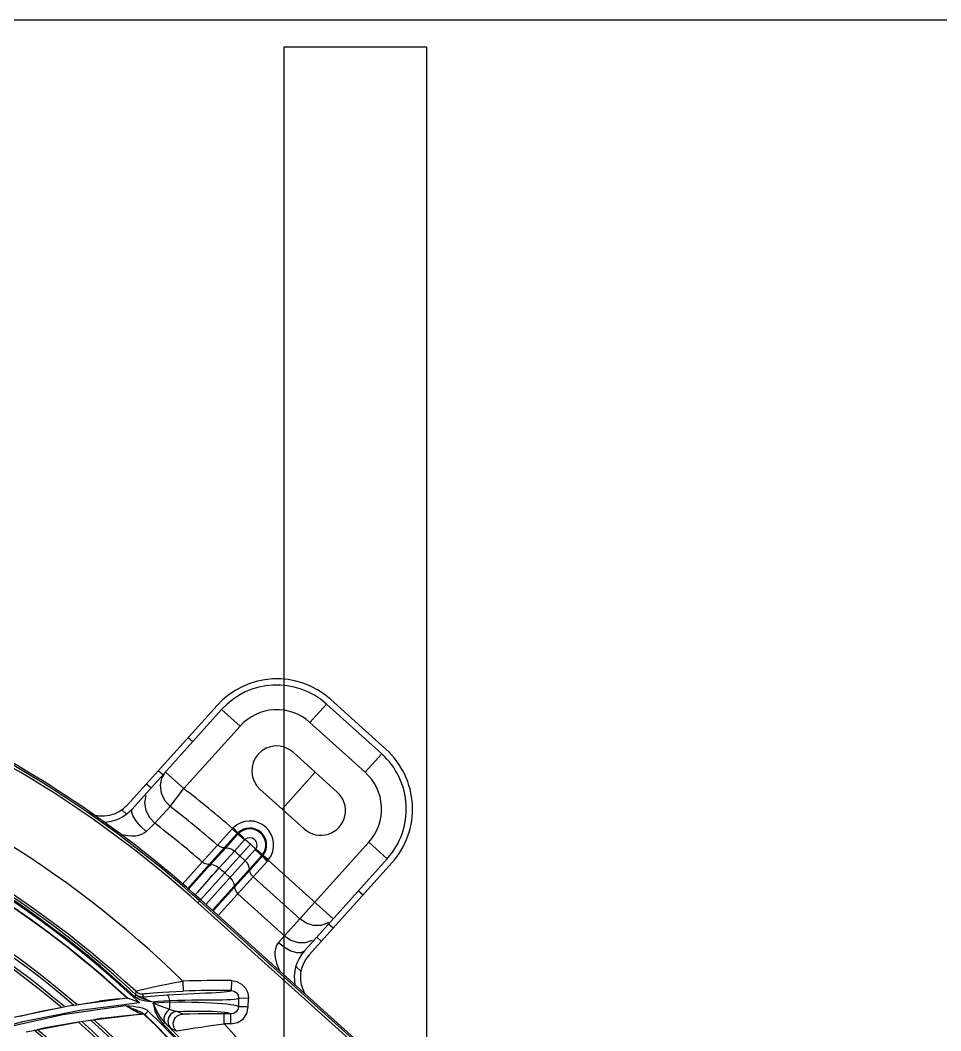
# Model space of a CAD drawing. Header units: metres. Extents: x -367 to 374, y -238 to 224.
# Drawn here: x 350.7065 to 350.8924, y 176.8556 to 177.0596 of the extents above; entities that cross this region are included whole.
import ezdxf
from ezdxf.enums import TextEntityAlignment as Align

# ---------------------------------------------------------------- set-up
doc = ezdxf.new("R2010")
doc.units = ezdxf.units.M
for name, color, linetype in [('ELE-ALIMENTADORES', 160, 'Continuous'), ('LA_BAU_BASES GERAIS_R00$0$ARQ-XREF-ATT', 8, 'Continuous'), ('LA_BAU_BASES GERAIS_R00$0$BASE', 253, 'Continuous'), ('LA_BAU_BASES GERAIS_R00$0$dutos', 31, 'Continuous')]:
    doc.layers.add(name, color=color, linetype=linetype)
doc.styles.add('LA_BAU_BASES GERAIS_R00$0$R60-125-RS', font='romans.shx', dxfattribs={"height": 0.19})
doc.styles.add('LA_BAU_BASES GERAIS_R00$0$R80-100-RS', font='romans.shx', dxfattribs={"height": 0.203})

# ---------------------------------------------------------------- blocks, each defined once
blk = doc.blocks.new('LA_BAU_BASES GERAIS_R00$0$LA_BAU_ALVENARIA SUPERIOR_R01')
at = {"layer": 'LA_BAU_BASES GERAIS_R00$0$BASE', "linetype": 'Continuous'}
blk.add_line((254.7, 177.0595786423509), (245.4, 177.0595786423509), dxfattribs=at)
blk = doc.blocks.new('LA_BAU_BASES GERAIS_R00$0$A$C2E3D5B4E')
at = {"layer": 'LA_BAU_BASES GERAIS_R00$0$dutos', "color": 251}
for p, q in [((-15.99022222971507, -1.455469513867399), (-15.99022222971507, -0.8957732504447335)), ((-15.99022222971507, -0.8957732504447335), (-15.96147517726695, -0.8957732504447335)), ((-15.96147517726695, -0.8957732504447335), (-15.96147517726695, -1.455469513867399)), ((-15.96964855725082, -1.037556820144971), (-15.98079582349328, -1.027519776538327)), ((-16.02182272722666, -1.048799320815021), (-16.00374549252729, -1.028722517722315)), ((-16.02089379018526, -1.049635743130864), (-16.00281655367553, -1.029558938028174)), ((-15.99910079825395, -1.032904619229782), (-16.00281655367098, -1.029558938023627)), ((-15.98163224379869, -1.028448715387356), (-15.98497792500484, -1.032164470804389)), ((-15.97048497754713, -1.038485759005823), (-15.98163224379869, -1.028448715387356)), ((-15.99910079825395, -1.032904619229782), (-16.01044784965961, -1.045506796529196)), ((-15.97383065875283, -1.042201514422857), (-15.98497792500484, -1.032164470804389)), ((-16.00955037701897, -1.035169495086564), (-16.00862143816312, -1.036005915387875)), ((-15.97946205500557, -1.046214079876052), (-15.988379868008, -1.038184444981823)), ((-15.97383065875283, -1.042201514422857), (-15.97048497754713, -1.038485759005823)), ((-16.01468587202271, -1.042741151529015), (-16.01561481087901, -1.041904731225884)), ((-16.0141636050771, -1.042161115321221), (-16.01044784965961, -1.045506796527377)), ((-15.98392096150701, -1.042199262429392), (-15.99061232391887, -1.049630773265278)), ((-16.01444984011368, -1.042624429810246), (-16.01493868883381, -1.043415725612874)), ((-16.0179884126901, -1.044540883104389), (-16.01705947383653, -1.045377303405701)), ((-16.01322690747111, -1.0490861859559), (-16.01044784965961, -1.045506796529196)), ((-15.99507123042031, -1.0456159558168), (-15.98615341741788, -1.053645590712847)), ((-16.02201934918503, -1.050667953114214), (-16.02296883461759, -1.049813032588361)), ((-16.01629438691361, -1.052502574576181), (-16.01322690498046, -1.049086182616236)), ((-16.0036670299146, -1.056918371924155), (-16.00063664481695, -1.05354794017029)), ((-15.99938860235898, -1.054558014777001), (-16.00050030736702, -1.053412568123974)), ((-16.00227510059813, -1.057440497753021), (-15.99967283450451, -1.054588444467925)), ((-16.00199621413731, -1.05743894503911), (-15.99953234833038, -1.054705777298921)), ((-16.00023653374865, -1.058117598081196), (-15.99819504401148, -1.055863269470763)), ((-15.99953234833038, -1.054705777298921), (-15.99967283450451, -1.054588444467925)), ((-15.99132177410729, -1.07657225738393), (-15.97309051032835, -1.056324387671964)), ((-15.96937475491086, -1.05967006887812), (-15.97309051032835, -1.056324387671964)), ((-15.99701598037927, -1.056742754269806), (-16.00763605231214, -1.068537539068245)), ((-16.00673189512509, -1.060322421357057), (-16.00366697510981, -1.056918382072297)), ((-16.00598576455923, -1.068892518378277), (-15.99601574900498, -1.057820676611016)), ((-16.00534017579366, -1.060844204406465), (-16.00227540217702, -1.057440828927326)), ((-16.00506075144085, -1.060841951316149), (-16.00199628556675, -1.057438578037079)), ((-16.00330097070946, -1.061520755443496), (-16.0002364812276, -1.058117555783326)), ((-16.00199628556675, -1.057438578037079), (-16.00227540217702, -1.057440828927326)), ((-15.99701597760759, -1.056742749886041), (-15.99593586510264, -1.057715280670607)), ((-16.00673181511456, -1.060322403471844), (-16.01081635827313, -1.06485006761676)), ((-15.99472712566558, -1.059031400369065), (-16.00467212261219, -1.070075326899939)), ((-16.00453673118091, -1.070197233892657), (-15.9945672896838, -1.059125926360764)), ((-15.99805029255231, -1.060079942323398), (-15.99913853222915, -1.059100086919614)), ((-15.9935716447967, -1.060133506169848), (-15.99645985492862, -1.063341330323681)), ((-15.99472712566558, -1.059031400369065), (-15.9945672896838, -1.059125926360764)), ((-15.99458486909271, -1.058860794794498), (-15.99332483618355, -1.059840719681858)), ((-15.99454639434816, -1.059100547226706), (-15.99420483272934, -1.059337550349198)), ((-15.99420483272934, -1.059337550349198), (-15.99342937299753, -1.059972151197769)), ((-15.99342937245456, -1.059972150551118), (-15.9935716447967, -1.060133506169848)), ((-15.99342937245456, -1.059972150551118), (-15.99332781833118, -1.059844829059955)), ((-15.99342937245456, -1.059972150551118), (-15.98029508099808, -1.071798319697962)), ((-15.98610316096665, -1.078248845996939), (-15.96937475491086, -1.05967006887812)), ((-15.98517422078794, -1.079085264827597), (-15.96844581605956, -1.060506489183979)), ((-16.00534020739588, -1.060844057198381), (-16.00970619396548, -1.065758590392477)), ((-16.00571356032833, -1.061568413924476), (-16.00957651160797, -1.065864718263299)), ((-16.00506075144085, -1.060841951316149), (-16.00534017579366, -1.060844204406465)), ((-16.00220278650568, -1.062503286066828), (-16.00111454682929, -1.063483141470613)), ((-15.99715567842668, -1.062000366481413), (-15.99718056428628, -1.061755952703322)), ((-16.0077237837495, -1.066449744310091), (-16.00576964198126, -1.064273173094705)), ((-16.00576964198126, -1.064273173094705), (-16.0045690103816, -1.062933240987775)), ((-15.9964600214912, -1.063341180351642), (-16.0034858176241, -1.071143480709623)), ((-15.98704305333831, -1.071820256561011), (-15.9964600214912, -1.063341180351642)), ((-16.00820464136541, -1.066987412758579), (-16.0077237837495, -1.066449744310091)), ((-16.00024481886021, -1.065159152179774), (-16.00021993300015, -1.065403565957865)), ((-15.975179639403, -1.066117046242368), (-15.97425070054669, -1.06695346654277)), ((-15.93938035022802, -1.129995249271531), (-16.00763605231214, -1.068537539068245)), ((-16.00730153514905, -1.068166020120486), (-15.94187544671922, -1.127075934742322)), ((-16.00707367680479, -1.067912957791748), (-15.9651890362602, -1.105626057533925)), ((-15.99952427576363, -1.06674437949431), (-15.99010730761074, -1.075223455703679)), ((-15.98141394957474, -1.072675221618454), (-15.98278701953041, -1.073138787681899)), ((-15.98122531089848, -1.072527377965059), (-15.98141394957474, -1.072675221618454)), ((-15.98031513440674, -1.073688702682091), (-15.98124407326304, -1.072852282381689)), ((-15.98361767507413, -1.075488434260194), (-15.98268873622055, -1.076324854561506)), ((-15.98679692231781, -1.082382368716651), (-15.98785695762263, -1.081427908640478)), ((-16.01062871507747, -1.084370704488435), (-16.01055594692207, -1.086369111490683)), ((-16.00083184726736, -1.084270848298445), (-16.00086330614795, -1.086270269235399)), ((-16.02017072843637, -1.086418898308409), (-16.02018508183164, -1.087043131992402)), ((-16.01866415580935, -1.087570541190587), (-16.01865068749385, -1.086944528662286)), ((-16.03375970152911, -1.089356791871694), (-16.02187793044232, -1.087751844449201)), ((-16.03207215625253, -1.089178177172187), (-16.02752676990394, -1.08841027977968)), ((-16.03144293946616, -1.09021198135423), (-16.01942232190731, -1.088709391589589)), ((-16.02187141863897, -1.087756335057463), (-16.02187793036182, -1.087751841111356)), ((-16.0218596636264, -1.087765935287905), (-16.02187141863897, -1.087756335057463)), ((-16.02036014678015, -1.087515677864474), (-16.0200519331147, -1.087184232964034)), ((-16.01328488780382, -1.088274722433823), (-16.01329857833798, -1.088610264004899)), ((-15.99938772413589, -1.087804254711671), (-15.99942730918519, -1.089527191444802)), ((-15.99738806470623, -1.087849062758039), (-15.99938772413589, -1.087804254711671)), ((-15.99742767460248, -1.089574280412933), (-15.99738807110452, -1.087849341387198)), ((-16.04514676589588, -1.091710938948097), (-16.03375970152911, -1.089356791871694)), ((-16.03086202172062, -1.092429254583919), (-16.0189418256823, -1.090994948570085)), ((-16.01873309494067, -1.091017616705074), (-16.01901669464996, -1.091001331284758)), ((-16.01865617206931, -1.091011752368729), (-16.01894188277083, -1.090994953756933)), ((-16.0185171710018, -1.090947491927807), (-16.01830643906851, -1.091120487737214)), ((-16.01762708865454, -1.090418224539178), (-16.01830643818312, -1.091120487272462)), ((-16.01065958333174, -1.090999726283087), (-16.01180382948496, -1.090463403357433)), ((-16.00228976216158, -1.092976290376726), (-16.0022727928208, -1.090976652114193)), ((-16.00098164535984, -1.092992108992519), (-16.00095027342695, -1.090992642035133)), ((-15.99742767588123, -1.089574336220437), (-15.99942730918519, -1.089527191444802)), ((-16.04227909839619, -1.094628724072834), (-16.03086202172062, -1.092429254583919)), ((-16.03175234022001, -1.09267274587063), (-16.03845704029027, -1.093798627230797)), ((-16.02909466444453, -1.092369742251947), (-16.02929274394592, -1.092191425180033)), ((-16.02689737668334, -1.091857480024998), (-16.02865052550897, -1.092151876131254)), ((-16.01823565592895, -1.091279551050945), (-16.01816108430512, -1.091273375843855)), ((-16.01462989950141, -1.093059196309412), (-16.01430883593366, -1.092740165656949)), ((-16.01365786026281, -1.093377967790445), (-16.01430905920097, -1.092739940966283)), ((-16.01356424454752, -1.093222136273369), (-16.01314559245066, -1.093858934042771)), ((-16.03845704029027, -1.093798627230797), (-16.04003708777464, -1.094180368308741)), ((-16.01314559245066, -1.093858934042771), (-16.01202140728992, -1.094387174513656))]:
    blk.add_line(p, q, dxfattribs=at)
for points in [[(-16.01493868883381, -1.043415725612874), (-16.01523842355846, -1.044838276517737), (-16.01505642283246, -1.046364109672766), (-16.01437112860731, -1.047841747506652), (-16.01322690498046, -1.049086182616236)], [(-16.01629438691361, -1.052502574576181), (-16.017401867648, -1.05131580940423), (-16.01808339520312, -1.049927993435347), (-16.01831514464175, -1.048402849892852), (-16.01803474196186, -1.046889083010399)], [(-16.01809017093592, -1.054163976403913), (-16.01921699650575, -1.053062426200711), (-16.02013597152836, -1.051955222452932), (-16.0207571004139, -1.05095199113083), (-16.02101893527424, -1.050152000264177), (-16.02089379045674, -1.049635737914002)], [(-16.02314972087606, -1.054756840213201), (-16.02268205059136, -1.054865216882433), (-16.02177199115931, -1.05500201012245), (-16.02093947670528, -1.055050770931018), (-16.02018673701741, -1.055013903211773), (-16.0195177132764, -1.054895951187689), (-16.01894181568377, -1.054704747237963), (-16.01846664309278, -1.054454729021643), (-16.01809012933109, -1.054163927584057)], [(-16.01809012933109, -1.054163927584057), (-16.01734958786528, -1.05348045438285), (-16.016294394331, -1.052502547332267)], [(-15.99967272675121, -1.05458852439159), (-15.99998196281649, -1.054313101694504), (-16.00033918504141, -1.053989298194836), (-16.00072036933079, -1.053638893825052)], [(-16.00063569215126, -1.053548739094083), (-16.0006118526826, -1.053523604015652), (-16.00055805786087, -1.05346886452088), (-16.00050136789423, -1.053413491089202)], [(-15.99967274794335, -1.054588546901584), (-15.99962156860693, -1.054534280849737), (-15.99956897234142, -1.054480734991273), (-15.99951549855859, -1.054427384024791)], [(-15.99953186396442, -1.054706235776109), (-15.99948477738144, -1.0546552982957), (-15.99943690602731, -1.054605983189219), (-15.99938847204248, -1.054558150910168)], [(-15.99819871090949, -1.055867539806684), (-15.99868204311588, -1.055437038725074), (-15.9991366893546, -1.055041013478046), (-15.99953186396442, -1.054706235776109)], [(-15.99810131352115, -1.055774769189782), (-15.99855500818876, -1.055312626519196), (-15.99899460916322, -1.054898172357468), (-15.99938842741039, -1.054558197039739)], [(-15.99819504401148, -1.055863269470763), (-15.99816396330016, -1.055829651115971), (-15.99813292066574, -1.055800154618453), (-15.99809974460641, -1.055772847857668)], [(-16.00227507325098, -1.057440828589904), (-16.00276851169701, -1.057383797730552), (-16.00324285765419, -1.057205742353915), (-16.00366697510981, -1.056918382072297)], [(-16.00199625712912, -1.057438584286217), (-16.00137077628051, -1.057513952056695), (-16.00077062414221, -1.057745510619213), (-16.0002364812276, -1.058117555783326)], [(-15.99593548442863, -1.057715637197077), (-15.99595971437157, -1.057752392189911), (-15.99598591992481, -1.05778640960915), (-15.99601574900498, -1.057820676611016)], [(-15.99601322166791, -1.057817883035284), (-15.99553803480057, -1.058257063815006), (-15.99509939129621, -1.058670955632522), (-15.99472712792431, -1.059031402878361)], [(-15.99458487271067, -1.058860799447473), (-15.99496553329936, -1.058506057931197), (-15.99542628648032, -1.058115394478307), (-15.99593586902392, -1.057715290903332)], [(-16.00533993495401, -1.060844210234507), (-16.00583347125166, -1.060787368721947), (-16.00630772706199, -1.060609557892974), (-16.00673189512509, -1.060322421357057)], [(-15.99718056431175, -1.061755952721512), (-15.99732437245711, -1.061142079735589), (-15.99762096577115, -1.060570429078041), (-15.99805021266593, -1.060080014258062)], [(-15.9945849409778, -1.058860785781405), (-15.99463167123258, -1.058919632268669), (-15.99467909107216, -1.058976519301439), (-15.99472721898655, -1.059031325165677)], [(-15.99456737604487, -1.059126022271528), (-15.99430487713425, -1.059450338473368), (-15.99395978181428, -1.059787558283176), (-15.9935715742663, -1.060133569676225)], [(-15.99454661920481, -1.059100372491855), (-15.99452492564524, -1.059076847135373), (-15.9944831472103, -1.059025508635102), (-15.9944410202188, -1.05897267268)], [(-16.00506079921661, -1.060841807121221), (-16.00534360937763, -1.061158165815584), (-16.00571356032833, -1.061568413924476)], [(-16.00506078414264, -1.060841944591346), (-16.00443559678524, -1.060917193395369), (-16.00383542141435, -1.061148620799656), (-16.00330097070946, -1.061520755443496)], [(-16.0045690103816, -1.062933240987775), (-16.00405734638707, -1.062366705262946), (-16.00330096176685, -1.06152076322968)], [(-15.99645994646016, -1.063341247918913), (-15.99680322970971, -1.062949083252249), (-15.99704055888742, -1.062491756340648), (-15.99715567844714, -1.062000366506879)], [(-16.00111446693381, -1.063483213397092), (-16.00068559699139, -1.063973076770424), (-16.00038884256082, -1.064544698026737), (-16.00024481857963, -1.065159151860541)], [(-16.00021993271503, -1.065403565644999), (-16.00010495895367, -1.065894562950859), (-15.99986779841811, -1.066351822236982), (-15.99952420072805, -1.066744447057033)], [(-15.98278701953041, -1.073138787681899), (-15.98427988520825, -1.07314364081293), (-15.9857464145166, -1.072689305953361), (-15.98704305334286, -1.071820256565559)], [(-15.99132177410729, -1.07657225738393), (-15.99158554817859, -1.076921579723319), (-15.99180481699887, -1.077347506659578), (-15.99196524392482, -1.077862428753804), (-15.99205105265628, -1.078468857652013), (-15.99204629681208, -1.079159715382673), (-15.99194370779924, -1.079922860880004), (-15.99173841815127, -1.080751636616412), (-15.9914271890043, -1.081641482946623), (-15.99116039054115, -1.082241345103)], [(-15.9913217740841, -1.076572257359373), (-15.990098106613, -1.077525692354982), (-15.98884975256033, -1.078220445854356), (-15.98769695898318, -1.078590801665712), (-15.98675063086512, -1.078601131726543), (-15.98610316092072, -1.078248845946007)], [(-15.99010730761074, -1.075223455703679), (-15.98881066878448, -1.076092505091481), (-15.98734413947614, -1.07654683995105), (-15.98585127379783, -1.076541986820018), (-15.98447820384445, -1.076078420756573)], [(-16.02017074151445, -1.086418912476518), (-16.02002727173658, -1.086369995857865), (-16.0197064264521, -1.086281891462647), (-16.01920394765375, -1.086152808161103), (-16.01851440877044, -1.085985782074829), (-16.0176340815342, -1.085781091810247), (-16.01655775948439, -1.085540835059589), (-16.01528974137909, -1.085270231580296), (-16.01385096193781, -1.084976819442716), (-16.01228083082606, -1.084673134651609), (-16.01062871461545, -1.084370704509354)], [(-16.00083173985422, -1.084270849683605), (-15.99974902716576, -1.084460723872041), (-15.99877925580813, -1.084976604053452), (-15.99801703322601, -1.085767715325062), (-15.99753717640624, -1.086757245893466), (-15.99738807110452, -1.087849341387198)], [(-16.02005184168411, -1.087184317986328), (-16.02012522432688, -1.087110621677027), (-16.02016973821173, -1.087063522333381), (-16.02018509354775, -1.087043144564348)], [(-16.01866415580935, -1.087570541190587), (-16.01920926272487, -1.087539672243736), (-16.01972954448502, -1.087360622716631), (-16.02018508183164, -1.087043131992402)], [(-16.02017072843637, -1.086418898308409), (-16.01972232705202, -1.086732071539416), (-16.01920289876443, -1.086912581241165), (-16.01865068749385, -1.086944528662286)], [(-16.01865071618658, -1.086944174440475), (-16.01854033199425, -1.086922332042093), (-16.01829588185319, -1.086889689344105), (-16.01790622267572, -1.086846168805721), (-16.01736145441282, -1.086792326801231), (-16.01665239409158, -1.086729194804036), (-16.0157604659189, -1.086657747777906), (-16.01468053004146, -1.086580894268707), (-16.01342773075521, -1.086503426876959), (-16.01203718303987, -1.086431086039454), (-16.01055594415993, -1.086369186883246)], [(-16.00598130083836, -1.086821309837148), (-16.00842735433844, -1.086932431006687), (-16.00973684696783, -1.086993830805739), (-16.01107602071897, -1.087060366897902), (-16.01242953899691, -1.087132671122788), (-16.01379188105966, -1.087211480060148)], [(-16.00086331393368, -1.086270749108451), (-16.00097720526446, -1.086370124587745), (-16.00126218444257, -1.086456957837697), (-16.00170658591651, -1.086532920521392), (-16.00229995406698, -1.086599938513871), (-16.00303306882097, -1.086660105969429), (-16.0038975898733, -1.086715608044585), (-16.00488453024491, -1.086768648996156), (-16.00598130083836, -1.086821309837148)], [(-16.00086339363861, -1.086270312249951), (-16.00028758575854, -1.086395116252504), (-15.99980653933653, -1.086729840889063), (-15.99949039883586, -1.087223523558066), (-15.9993875653081, -1.087804258357835)], [(-16.02351513436224, -1.087923571745421), (-16.02539487954982, -1.088139846717866), (-16.02752677338412, -1.088410264379206)], [(-16.0218596636264, -1.087765935287905), (-16.02182005825216, -1.087785900966708), (-16.02173919733104, -1.087815228978513), (-16.02147594767121, -1.087902173027658)], [(-16.02147594767121, -1.087902173027658), (-16.0213031841522, -1.08795975070251), (-16.02110597883802, -1.088027306089032), (-16.02088526434454, -1.0881055484885), (-16.02064120978866, -1.088195481644732), (-16.02037329485211, -1.088298506205035), (-16.02008085118678, -1.088416357192443), (-16.01976278152688, -1.088551409177569), (-16.01941834490026, -1.088706579430152)], [(-16.01692085456716, -1.088532928310713), (-16.01820754957043, -1.088433545326268), (-16.01936450759467, -1.088152803821401), (-16.02036393382423, -1.087518234568677)], [(-16.01691687161929, -1.088529990444556), (-16.01767047742032, -1.08829190437217), (-16.01852853926584, -1.087998943800528), (-16.01932748949594, -1.08767476220936), (-16.02005185059443, -1.087184311116005)], [(-16.0169169193282, -1.088529970871321), (-16.01725673887995, -1.088386481622081), (-16.0175659707229, -1.088251611524072), (-16.01784578784509, -1.088124822036377), (-16.01809397150646, -1.088006895657315), (-16.01830829229539, -1.087898450749606), (-16.01848475206998, -1.087800716385289), (-16.01861392829915, -1.087718114101051), (-16.01868998171039, -1.08765491082039), (-16.01871737027886, -1.087610973067683), (-16.01870487364113, -1.087583821745909), (-16.01866161082398, -1.087570484322612)], [(-16.01379188105966, -1.087211480060148), (-16.01542309275737, -1.08731705524832), (-16.01704639027275, -1.087436610450538), (-16.01866165418869, -1.087569952024467)], [(-16.01692085456716, -1.088532928310713), (-16.01571010161524, -1.088438801505333), (-16.01449809582209, -1.088352724226468), (-16.01328488780382, -1.088274722433823)], [(-16.01329857833798, -1.088610264004899), (-16.01441214174747, -1.088668758849678), (-16.01552475772633, -1.088734197112615), (-16.01663638567834, -1.088806559220473)], [(-16.01663638567834, -1.088806559220473), (-16.01627753939147, -1.090385767066152), (-16.01563329716964, -1.091765578537604), (-16.01463411374425, -1.093062833849842)], [(-16.01443224106697, -1.08966789905088), (-16.01552369215005, -1.089252980419303), (-16.01663238465471, -1.088803565131172)], [(-16.01430901806543, -1.09274004165826), (-16.01524061992268, -1.091599473411122), (-16.01599388587101, -1.090308688865377), (-16.01663238152651, -1.088803561883367)], [(-16.01328114699027, -1.088271815706946), (-16.01340607196971, -1.087726880802336), (-16.01358579554517, -1.087348807678325), (-16.01379204791237, -1.087210980501084)], [(-16.01333392912966, -1.090055446509439), (-16.01326676791314, -1.08962763484277), (-16.01325245703629, -1.089125841595603), (-16.0132948331543, -1.088607300832962)], [(-16.0132948331543, -1.088607300832962), (-16.01173865820829, -1.088575071454841), (-16.01027239779523, -1.088566878447352), (-16.00886398004241, -1.088579110985563), (-16.00749960888879, -1.088609326945232), (-16.00617896516269, -1.088655550337251), (-16.00491706025832, -1.08871606229485), (-16.00374248672142, -1.088788554231257), (-16.0026830556385, -1.088870843409211), (-16.00175360007188, -1.088961455146716), (-16.0009635848005, -1.0890595440639), (-16.00032215460078, -1.089164833899929), (-15.9998408326046, -1.08927746328817), (-15.99953544098935, -1.089397963232557), (-15.99942713643986, -1.089527195410199)], [(-16.01328109781116, -1.088271741528558), (-16.01173055018671, -1.088220491735854), (-16.01024978351006, -1.088186021103581), (-16.0088203251089, -1.088164656021661), (-16.00743659376531, -1.088151794927114)], [(-16.00743659376531, -1.088151794927114), (-16.00485371338254, -1.088135977636455), (-16.00369619600951, -1.08812585656932), (-16.00265251204837, -1.088110642962135), (-16.00173569417711, -1.088088300171592), (-16.00095486860118, -1.088057071405899), (-16.00031710014491, -1.088015117396651), (-15.99983265661513, -1.087960451812876), (-15.99951624361984, -1.087890925798717), (-15.99938756572419, -1.087804258350559)], [(-16.13099864323249, -1.154014385559719), (-16.12607924678287, -1.146476719338978), (-16.12051470211827, -1.139182057722508), (-16.11431947916117, -1.132192430668226), (-16.1075160121145, -1.125567499296892), (-16.10011025539688, -1.119343609205032), (-16.09209434679087, -1.113548276492736), (-16.08346191870123, -1.108216350496775), (-16.07421185328667, -1.103390537366693), (-16.06436100173596, -1.099124211370224), (-16.05393618755306, -1.095472271535698), (-16.04295683469127, -1.09248466937396), (-16.03144293946616, -1.09021198135423)], [(-16.1304550118989, -1.153699805344047), (-16.12516764574184, -1.145741778659328), (-16.11920038859989, -1.138093450362874), (-16.11254888357735, -1.130799866784116), (-16.10520268497612, -1.123911609159848), (-16.09716011001001, -1.117473866990338), (-16.08842990238827, -1.111533516322822), (-16.07901833393998, -1.106136854717704), (-16.0689337019071, -1.101335857375204), (-16.05820441332889, -1.097192640036781), (-16.04684949102648, -1.093764641385576), (-16.03486248923309, -1.091107652548715), (-16.02223448891164, -1.089287891207903)], [(-16.0434824983472, -1.091412672089689), (-16.0393169933177, -1.090402119663565), (-16.03519067869547, -1.089705020231747)], [(-16.0268973641023, -1.091857588280334), (-16.02344255365415, -1.091436825597782), (-16.02075850945857, -1.091159033534211), (-16.01901664280967, -1.09100190597718)], [(-16.02223448891164, -1.089287891207903), (-16.02139381944471, -1.089369772509315), (-16.02064559517567, -1.089445460350987), (-16.01997633618157, -1.089529734546602), (-16.01937362480021, -1.089634929731517), (-16.01883290600153, -1.089770990979275), (-16.01835714926983, -1.089945258237719), (-16.01795484823606, -1.090164402175731), (-16.01763124717445, -1.0904214248946)], [(-16.02223054617707, -1.089285164277214), (-16.02159172229494, -1.089651876844698), (-16.02099193919685, -1.089987360211751), (-16.02047027152366, -1.090271840241883), (-16.02003945452043, -1.090500225198127), (-16.0196834389385, -1.090682405868108), (-16.019396384826, -1.090822149149687), (-16.01917693322048, -1.090920643668767), (-16.01902474389635, -1.090978404967871), (-16.01894182668957, -1.09099494361152)], [(-16.02223054413253, -1.089285162076237), (-16.02159349325711, -1.089562077724338), (-16.0210341937177, -1.089799242475863), (-16.02010325345145, -1.090187592318841)], [(-16.02010325345145, -1.090187592318841), (-16.01971303120854, -1.090351401159467), (-16.0193637174184, -1.090502209788326), (-16.01904976543938, -1.090646285149603), (-16.01876730384402, -1.090791684877956), (-16.0185171710018, -1.090947491927807)], [(-16.01823565592895, -1.091279551050945), (-16.01846560260765, -1.091112912043798), (-16.01873309494067, -1.091017616705074)], [(-16.01816108430512, -1.091273375843855), (-16.0183893415001, -1.091107517654279), (-16.01865617206931, -1.091011752368729)], [(-16.01816108421781, -1.091273375753815), (-16.01817504560677, -1.091255825575615), (-16.01822352096451, -1.091204821331019), (-16.01830644138454, -1.091120484174724)], [(-16.0133338866367, -1.090055673790346), (-16.01389183123047, -1.09053783279586), (-16.01430104159817, -1.091136647970131), (-16.01450787385511, -1.091771335465353), (-16.0144846957528, -1.092357089770019), (-16.01423303865067, -1.092814812217227)], [(-16.01180381838958, -1.09046368342905), (-16.01218585395281, -1.090417181024975), (-16.01269462097162, -1.090281429401955), (-16.01443224106697, -1.08966789905088)], [(-16.01180382948496, -1.090463403357433), (-16.01254579118267, -1.090642598100828), (-16.01316553189599, -1.091085668965832), (-16.01357444978203, -1.091727527584851), (-16.01371417048449, -1.092475515796366), (-16.01356424454752, -1.093222136273369)], [(-16.01202140728992, -1.094387174513656), (-16.01227975861684, -1.094055428708714), (-16.0124627977666, -1.09367701281252), (-16.0125628504311, -1.0932675264973), (-16.01257512086886, -1.092848974373453), (-16.01250111660238, -1.092440490625165), (-16.01234592492528, -1.092058693252227), (-16.01212493776256, -1.091727690329833), (-16.0118695056085, -1.091468965162392), (-16.0115987243903, -1.091276745468974), (-16.01131559279975, -1.091137868774865), (-16.01101141030676, -1.091043252328461), (-16.01065958333174, -1.090999726283087)], [(-16.01180382489611, -1.090463614926819), (-16.01051231520296, -1.090426083480168), (-16.00923514677424, -1.090402914007143), (-16.00798730494716, -1.090394822120913), (-16.00678891740563, -1.090402070466268), (-16.00566255420881, -1.0904242847825), (-16.00463154054614, -1.090460313656592), (-16.00370995510048, -1.090508650780691), (-16.00290685652544, -1.090567884409836), (-16.00222973010341, -1.090636762057045), (-16.00168616518295, -1.090714280941654), (-16.00128488251266, -1.090799692153894), (-16.00103582196652, -1.090892546121438), (-16.00095027482985, -1.09099273032524)], [(-16.00926094250099, -1.091004295202481), (-16.00983733007797, -1.091009738522814), (-16.01025340984734, -1.091011024537409), (-16.01052239167075, -1.091007789173716), (-16.0106595749412, -1.091000085337043)], [(-16.00227279204591, -1.090976561695868), (-16.00377071988032, -1.090968235788466), (-16.00518519847583, -1.090968479737683), (-16.00646921348516, -1.090975083390447), (-16.007585029246, -1.090985095195435), (-16.00926094250099, -1.091004295202481)], [(-16.00098185978368, -1.092992105884775), (-15.99963428188585, -1.092744953250701), (-15.99850083476531, -1.092015086189065), (-15.99772724653621, -1.09091101664734), (-15.99742767460248, -1.089574280412933)], [(-15.99942713643986, -1.089527195410199), (-15.99955422227822, -1.090097510275598), (-15.99988704260159, -1.090573826256957), (-16.00037579195214, -1.090887928475865), (-16.00095026813233, -1.090992643070138)], [(-16.00934630304891, -1.093992611242072), (-16.00823707505151, -1.093822138574694), (-16.00694622031187, -1.09362778134863), (-16.00549732762329, -1.093416481485917), (-16.00392984529435, -1.093196302149124), (-16.00228976268363, -1.092976290217564)], [(-16.01314523262408, -1.09385969348358), (-16.01329639591631, -1.093726017301094), (-16.01365786026281, -1.093377967790445)], [(-16.01202161093352, -1.094387365270165), (-16.01185365910305, -1.094371162933101), (-16.01150992576959, -1.094324210303682), (-16.01098165483199, -1.094245929381657), (-16.00934630304891, -1.093992611242072)]]:
    blk.add_lwpolyline(points, dxfattribs=at)
for centre, radius, start, end in [((-15.99166928741715, -1.039595981642094), 0.01625013684255762, 48.00000001673805, 137.9999999993071), ((-15.99166928741715, -1.039595981642094), 0.01500012631585319, 48.00000001673805, 137.9999999993071), ((-15.99166928741715, -1.039595981642094), 0.01000008421133546, 48.00000001673805, 137.9999999993071), ((-16.15789638421757, -1.235418544163338), 0.2250604704626671, 48.00000001673805, 64.04590208671884), ((-16.15789638421757, -1.235418544163338), 0.2245605424042466, 48.00000001673805, 63.77241969137122), ((-16.15789638421757, -1.235418544163338), 0.2254009994116793, 48.00000001673805, 63.46642397132602), ((-16.15789638421757, -1.235418544163338), 0.2109578544962958, 45.72599712754549, 72.47097592741397), ((-15.99172554921415, -1.041900200399766), 0.005000042104517723, 48.00000001673805, 228.000000016738), ((-15.98052202116287, -1.049633025259652), 0.01625013684255762, 317.9999999993071, 48.00000001673805), ((-16.15789638421757, -1.235418544163338), 0.2017413064222593, 46.65404136733182, 75.95322195808178), ((-16.15789638421757, -1.235418544163338), 0.2024215989359384, 47.07992893013252, 74.81818866228734), ((-15.98052202116287, -1.049633025259652), 0.01500012631585319, 317.9999999993071, 48.00000001673805), ((-16.15789638421757, -1.235418544163338), 0.2007667092768255, 47.34471211148102, 75.95012424161516), ((-16.15789638421757, -1.235418544163338), 0.2007016901189957, 47.36726184222456, 75.90403378748046), ((-16.15789638421757, -1.235418544163338), 0.2019664530458309, 47.08025710633828, 74.82572432084723), ((-16.15789638421757, -1.235418544163338), 0.202902052479663, 47.25170038581054, 74.03281488402973), ((-15.98052202116287, -1.049633025259652), 0.01000008421133546, 317.9999999993071, 48.00000001673805), ((-16.15789638421757, -1.235418544163338), 0.2404319908673494, 49.15041178328534, 52.17403707772726), ((-15.98280773621173, -1.049929835293085), 0.005000042104517723, 228.000000016738, 48.00000001673805), ((-16.15789638421757, -1.235418544163338), 0.1910511322840403, 49.79818783175303, 78.4351737212129), ((-16.15789638421757, -1.235418544163338), 0.1924912065672816, 49.43765497741344, 78.0793633105415), ((-16.15789638421757, -1.235418544163338), 0.1929833281575634, 49.31429248798214, 77.95758975501258), ((-16.15789638421757, -1.235418544163338), 0.1905591239651123, 49.92118835831553, 78.55653568212381), ((-16.02683899885915, -1.044282653207745), 0.006750056843283944, 245.1776009946305, 317.9999999993071), ((-16.02683899885915, -1.044282653207745), 0.00800006736998838, 270.4488356733871, 317.9999999993071), ((-16.15789638421757, -1.235418544163338), 0.2359004137707002, 49.17202774674937, 52.17403710968697), ((-15.99713640226992, -1.056876496329721), 0.004828525253365292, 322.0678752091864, 134.1773734376496), ((-16.15789638421757, -1.235418544163338), 0.231320957623959, 49.19519363873646, 52.25523079661897), ((-15.99713640226992, -1.056876496329721), 0.003414311681798373, 322.1281972950198, 134.1691869359683), ((-15.99713640226992, -1.056876496329721), 0.003232299791666667, 322.1281972950198, 134.1691869359683), ((-15.99713640226992, -1.056876496329721), 0.001464532829508038, 325.0589934051772, 131.111550922184), ((-16.15789638421757, -1.235418544163338), 0.2404319908673494, 48.00000020264075, 48.34633493184045), ((-16.15789638421757, -1.235418544163338), 0.237259886899695, 48.00000001673805, 48.35580984504286), ((-16.15789638421757, -1.235418544163338), 0.2326804307529537, 48.00000001673805, 48.36285025043726), ((-15.98015795227002, -1.083601935896411), 0.00800006736998838, 137.9999999993071, 191.1771790018855), ((-15.98015795227002, -1.083601935896411), 0.006750056843283944, 137.9999999993071, 208.532493772277), ((-16.0038142244407, -1.272185993265055), 0.1879388682768013, 89.09070962559598, 92.07794760826549), ((-16.00381422412556, -1.272185976617664), 0.1859391249376574, 89.09065810790706, 92.07786793231053), ((-16.15789638421757, -1.235418544163338), 0.2007667359294499, 17.34471061739322, 45.95013000486956), ((-16.15789638421757, -1.235418544163338), 0.2017400523527988, 16.65374062308116, 45.95034566530981), ((-16.00383404012655, -1.274806918284128), 0.1838369072278714, 89.10119003225167, 89.5134058610913), ((-16.15789638421757, -1.235418544163338), 0.1905591239651123, 19.92118834801246, 48.55653567527865), ((-16.15789638421757, -1.235418544163338), 0.1910511322840403, 19.79818782850738, 48.43423705953678), ((-16.15789638421757, -1.235418544163338), 0.1924912065672816, 19.43765497126623, 48.00000001673805), ((-16.15789638421757, -1.235418544163338), 0.192983214580307, 19.31429249534511, 47.95758973959483), ((-16.15789638421757, -1.235418544163338), 0.2007016901189957, 17.36726186213673, 45.90403377644233), ((-16.15789638421757, -1.235418544163338), 0.2019653276739541, 17.07995302471239, 44.81814206392992), ((-16.15789638421757, -1.235418544163338), 0.2024215989336384, 17.07992892635335, 44.81812104237267), ((-16.00383405107914, -1.274807611063522), 0.1818378900669427, 89.10125864406842, 89.51340023295984), ((-16.15789638421757, -1.235418544163338), 0.2109578544962958, 15.72599712836458, 42.47097593594897), ((-16.15789638421757, -1.235418544163338), 0.1834911307777697, 21.67767033249404, 50.28805707072121), ((-16.15789638421757, -1.235418544163338), 0.1839832523680515, 21.55605351724309, 50.16826901092853)]:
    blk.add_arc(centre, radius, start, end, dxfattribs=at)
blk = doc.blocks.new('LA_BAU_BASES GERAIS_R00')
at = {"layer": 'LA_BAU_BASES GERAIS_R00$0$ARQ-XREF-ATT'}
blk.add_blockref('LA_BAU_BASES GERAIS_R00$0$A$C2E3D5B4E', (366.75, 177.95), dxfattribs=at)
at = {"layer": 'LA_BAU_BASES GERAIS_R00$0$BASE'}
blk.add_blockref('LA_BAU_BASES GERAIS_R00$0$LA_BAU_ALVENARIA SUPERIOR_R01', (100, 0), dxfattribs=at)
at = {"layer": 'LA_BAU_BASES GERAIS_R00$0$BASE', "style": 'LA_BAU_BASES GERAIS_R00$0$R60-125-RS'}
for p in [(242.7815727361595, 218.919159373358), (358.6365727361596, 192.964159373358)]:
    blk.add_attdef('S', text='', height=0.19, rotation=90, dxfattribs=at).set_placement(p, align=Align.MIDDLE_CENTER)
at = {"layer": 'LA_BAU_BASES GERAIS_R00$0$BASE', "style": 'LA_BAU_BASES GERAIS_R00$0$R80-100-RS'}
blk.add_attdef('ACESSO', text='', height=0.203, dxfattribs=at).set_placement((365.922255870473, 191.9868442639211), align=Align.TOP_CENTER)
at = {"layer": 'LA_BAU_BASES GERAIS_R00$0$BASE', "style": 'LA_BAU_BASES GERAIS_R00$0$R60-125-RS'}
blk.add_attdef('S', text='', height=0.19, dxfattribs=at).set_placement((266.114159373358, 180.9134272638404), align=Align.MIDDLE_CENTER)

msp = doc.modelspace()

# ---------------------------------------------------------------- block references
at = {"layer": 'ELE-ALIMENTADORES', "color": 2}
msp.add_blockref('LA_BAU_BASES GERAIS_R00', (0, 0), dxfattribs=at)

doc.saveas('drawing.dxf')
